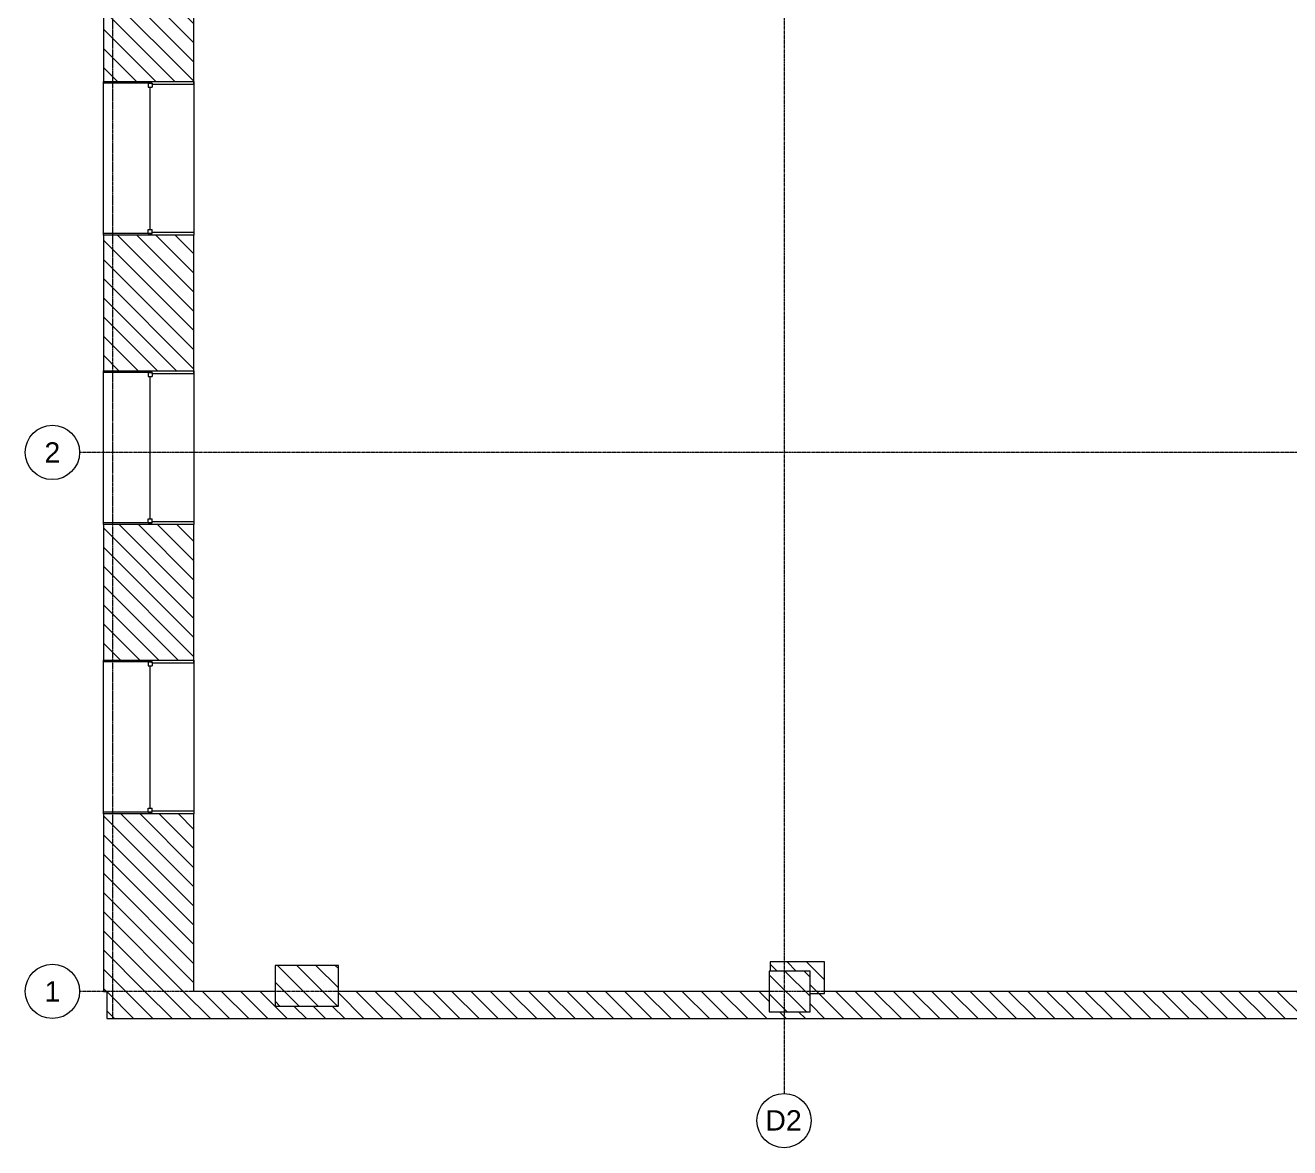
# Model space of a CAD drawing. Header units: inches. Extents: x -1106 to 1409, y -1111 to 918.
# Drawn here: x -928 to -369, y -1111 to -615 of the extents above; entities that cross this region are included whole.
import ezdxf

# ---------------------------------------------------------------- set-up
doc = ezdxf.new("R2010")
doc.units = ezdxf.units.IN
doc.header["$MEASUREMENT"] = 0
for name, pattern in [('Double Dash 3_8_', [1, 0.375, -0.125, 0.125, -0.125, 0.125, -0.125]), ('Double Dash 3_8__2_', [1, 0.375, -0.125, 0.125, -0.125, 0.125, -0.125]), ('Grid Line 1_4_', [0.4375, 0.25, -0.0625, 0.0625, -0.0625])]:
    doc.linetypes.add(name, pattern=pattern)
for name, color, linetype, lineweight in [('A-GLAZ', 151, 'Continuous', 13), ('A-WALL', 113, 'Continuous', 13), ('A-WALL-PATT', 111, 'Continuous', 13), ('C-PROP-LINE', 91, 'Double Dash 3_8_', 20), ('S-COLS', 52, 'Continuous', 13), ('S-GRID', 1, 'Continuous', 9), ('S-GRID-IDEN', 1, 'Continuous', 9)]:
    doc.layers.add(name, color=color, linetype=linetype, lineweight=lineweight)
doc.styles.add('Arial', font='arial.ttf', dxfattribs={"height": 9})
pattern_1 = [(135, (0, 0), (-4.24264, -4.24264), [])]

# ---------------------------------------------------------------- blocks, each defined once
blk = doc.blocks.new('Double Hung - 68_ x 80_-826502-7TH FLOOR TELECOM UNDERFLOOR ROUTING PLAN')
at = {"layer": 'A-GLAZ', "color": 133, "lineweight": 20}
for p, q in [((-34, 20), (-33.25, 20)), ((-33.25, -1.5), (-33.25, 20)), ((33.25, -1.5), (33.25, 20)), ((34, 20), (33.25, 20)), ((-33.25, 0.25), (-33.25, -1.5)), ((-33.25, 0.25), (-31.5, 0.25)), ((-31.5, 0.25), (-31.5, -1.5)), ((31.5, 0.25), (31.5, -1.5)), ((33.25, 0.25), (31.5, 0.25)), ((33.25, 0.25), (33.25, -1.5)), ((-33.25, -1.5), (-31.5, -1.5)), ((-33.25, -1.5), (-32.75, -1.5)), ((-32.75, -20), (-32.75, -1.5)), ((-31.5, -0.625), (31.5, -0.625)), ((33.25, -1.5), (31.5, -1.5)), ((32.75, -1.5), (33.25, -1.5)), ((32.75, -1.5), (32.75, -20)), ((-32.75, -20), (-34, -20)), ((32.75, -20), (34, -20))]:
    blk.add_line(p, q, dxfattribs=at)
blk = doc.blocks.new('Concrete-Square-Column - 18 x 18-3368440-7TH FLOOR TELECOM UNDERFLOOR ROUTING PLAN')
at = {"layer": 'S-COLS', "lineweight": 9}
h = blk.add_hatch(dxfattribs=at)
h.set_pattern_fill('FP_2', color=53, style=0, pattern_type=2)
h.set_pattern_definition([(135, (590.477, 1042.119), (-4.24264, -4.24264), [])])
h.paths.add_polyline_path([(9, -9), (9, 9), (-9, 9), (-9, -9)], flags=0)
at = {"layer": 'S-COLS', "color": 133, "lineweight": 20}
for p, q in [((9, 9), (-9, 9)), ((-9, 9), (-9, -9)), ((9, -9), (9, 9)), ((-9, -9), (9, -9))]:
    blk.add_line(p, q, dxfattribs=at)
blk = doc.blocks.new('Concrete-Square-Column - 18 x 28-3368443-7TH FLOOR TELECOM UNDERFLOOR ROUTING PLAN')
at = {"layer": 'S-COLS', "lineweight": 9}
h = blk.add_hatch(dxfattribs=at)
h.set_pattern_fill('FP_6', color=53, style=0, pattern_type=2)
h.set_pattern_definition([(45, (1039.619, -803.977), (-4.24264, 4.24264), [])])
h.paths.add_polyline_path([(-9, -14), (9, -14), (9, 14), (-9, 14)], flags=0)
at = {"layer": 'S-COLS', "color": 133, "lineweight": 20}
for p, q in [((9, 14), (-9, 14)), ((-9, 14), (-9, -14)), ((9, -14), (9, 14)), ((-9, -14), (9, -14))]:
    blk.add_line(p, q, dxfattribs=at)
blk = doc.blocks.new('Family - ___-851313-7TH FLOOR TELECOM UNDERFLOOR ROUTING PLAN')
at = {"layer": 'C-PROP-LINE', "color": 133, "linetype": 'Double Dash 3_8__2_'}
for p, q in [((-889.89, -554.08), (-889.89, -1054.12)), ((-889.89, -1054.12), (389.27, -1054.12))]:
    blk.add_line(p, q, dxfattribs=at)
blk = doc.blocks.new('Grid - Grid Head - Circle-20770-7TH FLOOR TELECOM UNDERFLOOR ROUTING PLAN')
at = {"layer": 'S-GRID-IDEN', "color": 53}
blk.add_circle((0, 0), 0.125, dxfattribs=at)
blk = doc.blocks.new('18433_1 - AEO NY - CENTRAL_rvt-1-7TH FLOOR TELECOM UNDERFLOOR ROUTING PLAN')
at = {"layer": 'A-WALL-PATT', "lineweight": 9}
h = blk.add_hatch(dxfattribs=at)
h.set_pattern_fill('FP_1', color=53, style=0, pattern_type=2)
h.set_pattern_definition(pattern_1)
h.paths.add_polyline_path([(-853.85, -1042.12), (-853.85, -963.62), (-893.85, -963.62), (-893.85, -1042.12), (-892.39, -1042.12)], flags=0)
h.paths.add_polyline_path([(-853.85, -895.62), (-853.85, -835.62), (-893.85, -835.62), (-893.85, -895.62)], flags=0)
h.paths.add_polyline_path([(-893.85, -767.62), (-853.85, -767.62), (-853.85, -707.62), (-893.85, -707.62), (-893.85, -724.59)], flags=0)
h.paths.add_polyline_path([(-893.85, -639.62), (-853.85, -639.62), (-853.85, -555.62), (-893.85, -555.62)], flags=0)
h = blk.add_hatch(dxfattribs=at)
h.set_pattern_fill('FP_1', color=53, style=0, pattern_type=2)
h.set_pattern_definition(pattern_1)
h.paths.add_polyline_path([(304.4, -1054.12), (304.4, -1042.12), (138.9, -1042.12), (138.9, -1048.62), (110.9, -1048.62), (110.9, -1042.12), (-75.23, -1042.12), (-75.23, -1048.62), (-99.23, -1048.62), (-99.23, -1042.12), (-332.82, -1042.13), (-332.82, -1043.12), (-356.82, -1043.12), (-356.82, -1042.12), (-575.1, -1042.12), (-575.1, -1043.12), (-581.48, -1043.12), (-581.48, -1051.12), (-599.48, -1051.12), (-599.48, -1042.12), (-789.98, -1042.12), (-789.98, -1048.62), (-817.98, -1048.62), (-817.98, -1042.12), (-892.39, -1042.12), (-892.39, -1054.12), (277.47, -1054.12)], flags=0)
at = {"layer": 'S-COLS', "lineweight": 9}
h = blk.add_hatch(dxfattribs=at)
h.set_pattern_fill('FP_1', color=53, style=0, pattern_type=2)
h.set_pattern_definition(pattern_1)
h.paths.add_polyline_path([(-581.48, -1043.12), (-575.1, -1043.12), (-575.1, -1029.12), (-599.1, -1029.12), (-599.1, -1033.12), (-581.48, -1033.12), (-581.48, -1042.85)], flags=0)
at = {"layer": 'A-WALL', "color": 133, "lineweight": 20}
for p, q in [((-893.85, -555.62), (-893.85, -639.62)), ((-853.85, -639.62), (-853.85, -555.62)), ((-893.85, -639.62), (-853.85, -639.62)), ((-853.85, -707.62), (-893.85, -707.62)), ((-893.85, -707.62), (-893.85, -767.62)), ((-853.85, -767.62), (-853.85, -707.62)), ((-893.85, -767.62), (-853.85, -767.62)), ((-853.85, -835.62), (-893.85, -835.62)), ((-893.85, -835.62), (-893.85, -895.62)), ((-853.85, -895.62), (-853.85, -835.62)), ((-893.85, -895.62), (-853.85, -895.62)), ((-853.85, -963.62), (-893.85, -963.62)), ((-893.85, -963.62), (-893.85, -1042.12)), ((-853.85, -1042.12), (-853.85, -963.62)), ((-893.85, -1042.12), (-892.39, -1042.12)), ((-892.39, -1042.12), (-892.39, -1054.12)), ((-817.98, -1042.12), (-853.85, -1042.12)), ((-599.48, -1042.12), (-789.98, -1042.12)), ((-356.82, -1042.12), (-575.1, -1042.12)), ((-892.39, -1054.12), (304.4, -1054.12))]:
    blk.add_line(p, q, dxfattribs=at)
at = {"layer": 'A-WALL', "color": 53, "lineweight": 9}
for p, q in [((-893.85, -707.62), (-893.85, -639.62)), ((-853.85, -639.62), (-853.85, -707.62)), ((-893.85, -835.62), (-893.85, -767.62)), ((-853.85, -767.62), (-853.85, -835.62)), ((-893.85, -963.62), (-893.85, -895.62)), ((-853.85, -895.62), (-853.85, -963.62))]:
    blk.add_line(p, q, dxfattribs=at)
at = {"layer": 'S-COLS', "color": 133, "lineweight": 20}
for p, q in [((-575.1, -1029.12), (-599.1, -1029.12)), ((-599.1, -1029.12), (-599.1, -1033.12)), ((-575.1, -1042.12), (-575.1, -1029.12))]:
    blk.add_line(p, q, dxfattribs=at)
at = {"layer": 'S-COLS', "color": 53, "lineweight": 9}
for p, q in [((-581.48, -1043.12), (-575.1, -1043.12)), ((-575.1, -1043.12), (-575.1, -1042.12))]:
    blk.add_line(p, q, dxfattribs=at)
at = {"layer": 'S-GRID', "linetype": 'Grid Line 1_4_'}
for p, q in [((-592.98, -529.37), (-592.98, -1087.29)), ((444.9, -803.74), (-904.42, -803.74)), ((444.9, -1042.12), (-904.42, -1042.12))]:
    blk.add_line(p, q, dxfattribs=at)
at = {"color": 133, "linetype": 'Double Dash 3_8__2_', "lineweight": 20}
blk.add_blockref('Family - ___-851313-7TH FLOOR TELECOM UNDERFLOOR ROUTING PLAN', (0, 0), dxfattribs=at)
at = {"color": 53, "lineweight": 9}
for name, p, rotation in [('Double Hung - 68_ x 80_-826502-7TH FLOOR TELECOM UNDERFLOOR ROUTING PLAN', (-873.85, -673.62), 89.99999999999991), ('Double Hung - 68_ x 80_-826502-7TH FLOOR TELECOM UNDERFLOOR ROUTING PLAN', (-873.85, -801.62), 89.99999999999991), ('Double Hung - 68_ x 80_-826502-7TH FLOOR TELECOM UNDERFLOOR ROUTING PLAN', (-873.85, -929.62), 89.99999999999991), ('Concrete-Square-Column - 18 x 28-3368443-7TH FLOOR TELECOM UNDERFLOOR ROUTING PLAN', (-803.98, -1039.62), 89.9999999999999)]:
    blk.add_blockref(name, p, dxfattribs=dict(at, rotation=rotation))
at = {"color": 9, "lineweight": 5, "xscale": 95.99999999999994, "yscale": 95.99999999999994, "zscale": 95.99999999999994}
for p, rotation in [((-916.42, -803.74), 89.99999999999982), ((-916.42, -1042.12), 89.99999999999982), ((-592.98, -1099.29), 180)]:
    blk.add_blockref('Grid - Grid Head - Circle-20770-7TH FLOOR TELECOM UNDERFLOOR ROUTING PLAN', p, dxfattribs=dict(at, rotation=rotation))
at = {"color": 53, "lineweight": 9}
blk.add_blockref('Concrete-Square-Column - 18 x 18-3368440-7TH FLOOR TELECOM UNDERFLOOR ROUTING PLAN', (-590.48, -1042.12), dxfattribs=at)
at = {"layer": 'S-GRID-IDEN', "char_height": 9, "attachment_point": 1, "style": 'Arial'}
for s, insert, width in [('2', (-919.95, -799.24), 8.484), ('1', (-919.95, -1037.62), 8.484), ('D2', (-601.23, -1094.69), 19.695)]:
    blk.add_mtext(s, dxfattribs=dict(at, insert=insert, width=width))

msp = doc.modelspace()

# ---------------------------------------------------------------- block references
at = {"lineweight": 5}
msp.add_blockref('18433_1 - AEO NY - CENTRAL_rvt-1-7TH FLOOR TELECOM UNDERFLOOR ROUTING PLAN', (0, 0), dxfattribs=at)

doc.saveas('drawing.dxf')
